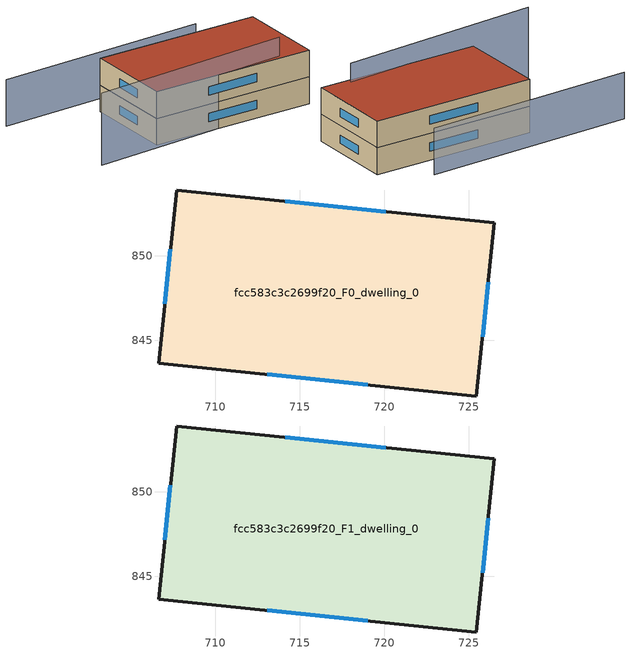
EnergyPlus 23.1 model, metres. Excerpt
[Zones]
fcc583c3c2699f20_F0_dwelling_0
 floor ground (EU_floor_Construction): 726.53,851.95 725.47,841.71 706.66,843.66 707.72,853.89 z0
 wall outside (EU_wall_Construction): 726.53,851.95 707.72,853.89 706.66,843.66 725.47,841.71 726.53,851.95 z0:3
 window (EU_Window_Construction): 720.09,852.61 714.16,853.23 / 725.83,845.21 726.16,848.44 / 713.1,842.99 719.03,842.37 / 707.36,850.39 707.03,847.16 z1.03:1.97
fcc583c3c2699f20_F1_dwelling_0
 floor to fcc583c3c2699f20_F0_dwelling_0 (EU_floor_Construction): 726.53,851.95 725.47,841.71 706.66,843.66 707.72,853.89 z3
 wall outside (EU_wall_Construction): 726.53,851.95 707.72,853.89 706.66,843.66 725.47,841.71 726.53,851.95 z3:6
 window (EU_Window_Construction): 720.09,852.61 714.16,853.23 / 725.83,845.21 726.16,848.44 / 713.1,842.99 719.03,842.37 / 707.36,850.39 707.03,847.16 z4.03:4.97
 roof outside (EU_roof_Construction): 725.47,841.71 726.53,851.95 707.72,853.89 706.66,843.66 z6
shading: 699.07,843.37 722.2,842.55 z0:8.1; 722.1,855.73 697.97,857.33 z0:5.2
[Building]
EU S2 Campaign: North Axis=0; Terrain=City; Solar Distribution=FullExterior
[Site:Location]
Cape.Town.Intl.AP: Latitude=-33.965; Longitude=18.602; Time Zone=2; Elevation=46
[SizingPeriod:WeatherFileDays]
AnnualSizingPeriod: Begin Month=1; Begin Day of Month=1; End Month=12; End Day of Month=31; Day of Week for Start Day=Monday; Use Weather File Daylight Saving Period=No; Use Weather File Rain and Snow Indicators=No
[MATERIAL]
EU_InternalMass_Material: Roughness=MediumRough; Thickness=0.1; Conductivity=1; Density=1800; Specific Heat=900; Thermal Absorptance=0.9; Solar Absorptance=0.7; Visible Absorptance=0.7
[MATERIAL:NOMASS] Roughness=MediumRough; Thermal Absorptance=0.9; Solar Absorptance=0.7; Visible Absorptance=0.7
Name | Thermal Resistance
EU_wall_NoMass | 0.493876
EU_roof_NoMass | 0.449382
EU_floor_NoMass | 1.25
[WINDOWMATERIAL:SIMPLEGLAZINGSYSTEM]
EU_Window_SimpleGlazing: UFactor=4.4; Solar Heat Gain Coefficient=0.85; Visible Transmittance=0.85
[CONSTRUCTION]
EU_wall_Construction: EU_wall_NoMass
EU_roof_Construction: EU_roof_NoMass
EU_floor_Construction: EU_floor_NoMass
EU_Window_Construction: EU_Window_SimpleGlazing
EU_InternalMass_Construction: EU_InternalMass_Material
[ZONE] Type=1; Multiplier=1; Ceiling Height=autocalculate; Floor Area=autocalculate; Part of Total Floor Area=Yes
Name | Volume
fcc583c3c2699f20_F0_dwelling_0 | 583.741
fcc583c3c2699f20_F1_dwelling_0 | 583.74
[INTERNALMASS] Construction=EU_InternalMass_Construction; Surface Area=194.58
Name | Zone or ZoneList
fcc583c3c2699f20_F0_dwelling_0_EU_InternalMass | fcc583c3c2699f20_F0_dwelling_0
fcc583c3c2699f20_F1_dwelling_0_EU_InternalMass | fcc583c3c2699f20_F1_dwelling_0
[OTHEREQUIPMENT] Fuel Type=Electricity; Design Level Calculation Method=Watts/Area; Power per Zone Floor Area=1; Fraction Latent=0; Fraction Radiant=0; Fraction Lost=0; Carbon Dioxide Generation Rate=0; EndUse Subcategory=EU_Step8_InternalGains
Name | Zone or ZoneList or Space or SpaceList | Schedule
EU_Step8_InternalGain_fcc583c3c2699f20_F0_dwelling_0_f000 | fcc583c3c2699f20_F0_dwelling_0 | EU_Step8_GainSchedule_fcc583c3c2699f20_F0_dwelling_0_f000
EU_Step8_InternalGain_fcc583c3c2699f20_F1_dwelling_0_f000 | fcc583c3c2699f20_F1_dwelling_0 | EU_Step8_GainSchedule_fcc583c3c2699f20_F1_dwelling_0_f000
[ZONEVENTILATION:DESIGNFLOWRATE] Schedule=EU_AlwaysOn; Design Flow Rate Calculation Method=AirChanges/Hour; Air Changes per Hour=0.64; Ventilation Type=Natural; Fan Pressure Rise=0; Fan Total Efficiency=1; Constant Term Coefficient=1; Temperature Term Coefficient=0; Velocity Term Coefficient=0; Velocity Squared Term Coefficient=0; Minimum Indoor Temperature=-100; Maximum Indoor Temperature=100; Delta Temperature=-100; Minimum Outdoor Temperature=-100; Maximum Outdoor Temperature=100; Maximum Wind Speed=40
Name | Zone or ZoneList or Space or SpaceList
EU_ConstantAir_fcc583c3c2699f20_F0_dwelling_0 | fcc583c3c2699f20_F0_dwelling_0
EU_ConstantAir_fcc583c3c2699f20_F1_dwelling_0 | fcc583c3c2699f20_F1_dwelling_0
[HVACTEMPLATE:THERMOSTAT] Constant Heating Setpoint=20; Constant Cooling Setpoint=50
EU_HeatOnly_fcc583c3c2699f20_F0_dwelling_0; EU_HeatOnly_fcc583c3c2699f20_F1_dwelling_0
[HVACTEMPLATE:ZONE:IDEALLOADSAIRSYSTEM] System Availability Schedule=EU_AlwaysOn; Maximum Heating Supply Air Temperature=50; Minimum Cooling Supply Air Temperature=13; Maximum Heating Supply Air Humidity Ratio=0.0156; Minimum Cooling Supply Air Humidity Ratio=0.0077; Heating Limit=NoLimit; Cooling Limit=NoLimit; Heating Availability Schedule=EU_AlwaysOn; Cooling Availability Schedule=EU_CoolingOff; Dehumidification Control Type=ConstantSensibleHeatRatio; Cooling Sensible Heat Ratio=0.7; Dehumidification Setpoint=60; Humidification Control Type=None; Humidification Setpoint=30; Outdoor Air Method=None; Outdoor Air Flow Rate per Person=0.00944; Outdoor Air Flow Rate per Zone Floor Area=0; Outdoor Air Flow Rate per Zone=0; Demand Controlled Ventilation Type=None; Outdoor Air Economizer Type=NoEconomizer; Heat Recovery Type=None; Sensible Heat Recovery Effectiveness=0.7; Latent Heat Recovery Effectiveness=0.65
Name | Template Thermostat
fcc583c3c2699f20_F0_dwelling_0 | EU_HeatOnly_fcc583c3c2699f20_F0_dwelling_0
fcc583c3c2699f20_F1_dwelling_0 | EU_HeatOnly_fcc583c3c2699f20_F1_dwelling_0
[SIZING:ZONE] Zone Cooling Design Supply Air Temperature Input Method=SupplyAirTemperature; Zone Cooling Design Supply Air Temperature=13; Zone Heating Design Supply Air Temperature Input Method=SupplyAirTemperature; Zone Heating Design Supply Air Temperature=50; Zone Cooling Design Supply Air Humidity Ratio=0.008; Zone Heating Design Supply Air Humidity Ratio=0.008; Cooling Design Air Flow Method=DesignDay; Cooling Design Air Flow Rate=0; Cooling Minimum Air Flow per Zone Floor Area=0.000762; Cooling Minimum Air Flow=0; Cooling Minimum Air Flow Fraction=0.2; Heating Design Air Flow Method=DesignDay; Heating Design Air Flow Rate=0; Heating Maximum Air Flow per Zone Floor Area=0.002032; Heating Maximum Air Flow=0.141576; Heating Maximum Air Flow Fraction=0.3; Account for Dedicated Outdoor Air System=No; Dedicated Outdoor Air System Control Strategy=NeutralSupplyAir; Dedicated Outdoor Air Low Setpoint Temperature for Design=autosize; Dedicated Outdoor Air High Setpoint Temperature for Design=autosize; Zone Load Sizing Method=Sensible Load Only No Latent Load; Zone Latent Cooling Design Supply Air Humidity Ratio Input Method=HumidityRatioDifference; Zone Cooling Design Supply Air Humidity Ratio Difference=0.005; Zone Latent Heating Design Supply Air Humidity Ratio Input Method=HumidityRatioDifference; Zone Humidification Design Supply Air Humidity Ratio Difference=0.005
fcc583c3c2699f20_F0_dwelling_0; fcc583c3c2699f20_F1_dwelling_0
[SCHEDULE:CONSTANT]
Name | Hourly Value
EU_AlwaysOn | 1
EU_CoolingOff | 0
[SCHEDULE:FILE] Column Number=1; Rows to Skip at Top=0; Number of Hours of Data=8760; Column Separator=Comma; Interpolate to Timestep=No; Minutes per Item=60; Adjust Schedule for Daylight Savings=Yes
Name | File
EU_Step8_GainSchedule_fcc583c3c2699f20_F0_dwelling_0_f000 | ../../schedules/fcc583c3c2699f20/fcc583c3c2699f20_F0_dwelling_0_f000_gain.csv
EU_Step8_GainSchedule_fcc583c3c2699f20_F1_dwelling_0_f000 | ../../schedules/fcc583c3c2699f20/fcc583c3c2699f20_F1_dwelling_0_f000_gain.csv
